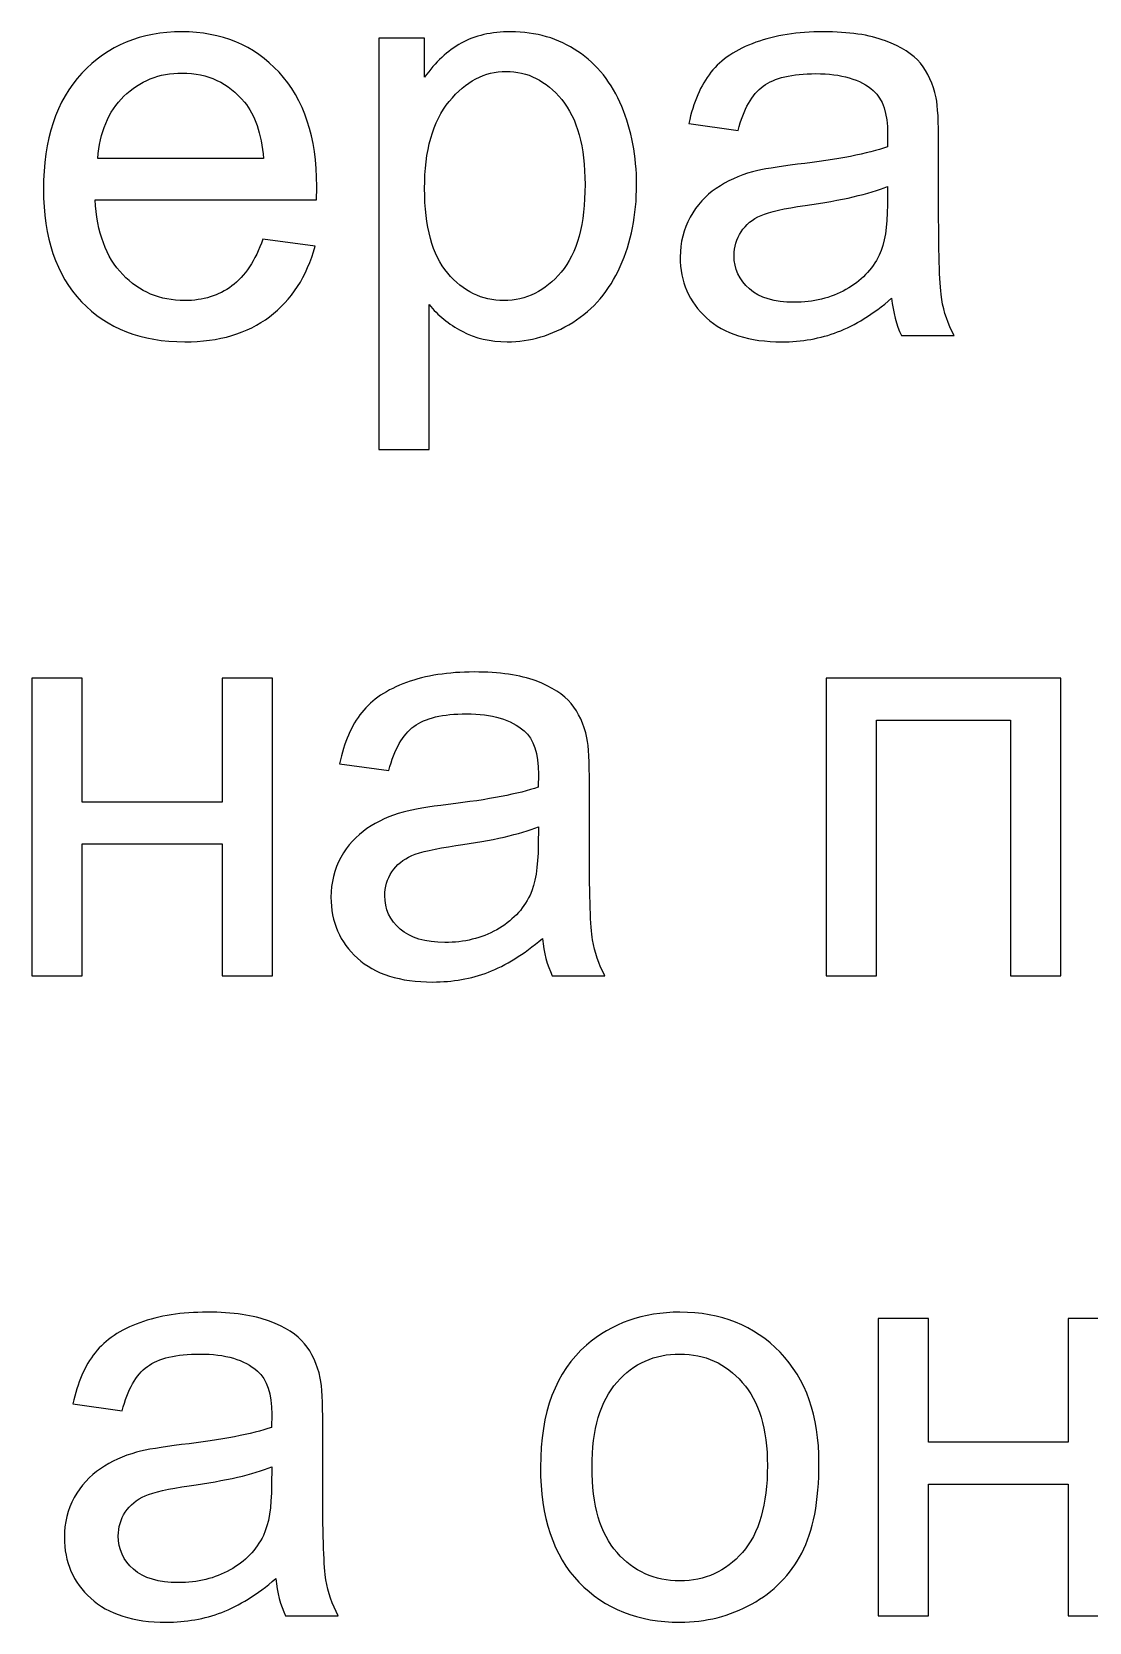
# Model space of a CAD drawing. Header units: millimetres. Extents: x -998 to 1016, y -1915 to 1914.
# Drawn here: x -954.7 to -912.3, y 1584.9 to 1648.6 of the extents above; entities that cross this region are included whole.
import ezdxf

# ---------------------------------------------------------------- set-up
doc = ezdxf.new("R2010")
doc.units = ezdxf.units.MM
doc.header["$MEASUREMENT"] = 0
doc.layers.add('layer 1', color=7, linetype='Continuous')

msp = doc.modelspace()

# ---------------------------------------------------------------- linework, layer by layer
at = {"layer": 'layer 1', "color": 250}
for points, knots in [([(-945.416, 1640.2826), (-945.416, 1640.2826), (-943.3294, 1640.0075), (-943.3294, 1640.0075), (-943.3294, 1640.0075), (-943.6542, 1638.796), (-944.2619, 1637.852), (-945.1485, 1637.1832), (-945.1485, 1637.1832), (-946.0352, 1636.5144), (-947.1664, 1636.1781), (-948.5461, 1636.1781), (-948.5461, 1636.1781), (-950.2812, 1636.1781), (-951.657, 1636.7131), (-952.6736, 1637.7832), (-952.6736, 1637.7832), (-953.6902, 1638.8495), (-954.1985, 1640.3514), (-954.1985, 1642.2814), (-954.1985, 1642.2814), (-954.1985, 1644.2764), (-953.6864, 1645.828), (-952.6583, 1646.9287), (-952.6583, 1646.9287), (-951.6302, 1648.0332), (-950.2964, 1648.5835), (-948.6569, 1648.5835), (-948.6569, 1648.5835), (-947.0709, 1648.5835), (-945.7753, 1648.0446), (-944.7702, 1646.9631), (-944.7702, 1646.9631), (-943.765, 1645.8815), (-943.2606, 1644.3605), (-943.2606, 1642.3999), (-943.2606, 1642.3999), (-943.2606, 1642.2814), (-943.2644, 1642.1018), (-943.272, 1641.8649), (-943.272, 1641.8649), (-943.272, 1641.8649), (-952.1347, 1641.8649), (-952.1347, 1641.8649), (-952.1347, 1641.8649), (-952.0583, 1640.5616), (-951.6914, 1639.5603), (-951.0264, 1638.8686), (-951.0264, 1638.8686), (-950.3652, 1638.1768), (-949.5359, 1637.8291), (-948.5461, 1637.8291), (-948.5461, 1637.8291), (-947.8085, 1637.8291), (-947.1779, 1638.024), (-946.6581, 1638.4138), (-946.6581, 1638.4138), (-946.1345, 1638.8036), (-945.7218, 1639.4266), (-945.416, 1640.2826)], [0, 0, 0, 0, 0.0625, 0.0625, 0.0625, 0.0625, 0.125, 0.125, 0.125, 0.125, 0.1875, 0.1875, 0.1875, 0.1875, 0.25, 0.25, 0.25, 0.25, 0.3125, 0.3125, 0.3125, 0.3125, 0.375, 0.375, 0.375, 0.375, 0.4375, 0.4375, 0.4375, 0.4375, 0.5, 0.5, 0.5, 0.5, 0.5625, 0.5625, 0.5625, 0.5625, 0.625, 0.625, 0.625, 0.625, 0.6875, 0.6875, 0.6875, 0.6875, 0.75, 0.75, 0.75, 0.75, 0.8125, 0.8125, 0.8125, 0.8125, 0.875, 0.875, 0.875, 0.875, 1, 1, 1, 1]), ([(-940.7803, 1631.8671), (-940.7803, 1631.8671), (-940.7803, 1648.3313), (-940.7803, 1648.3313), (-940.7803, 1648.3313), (-940.7803, 1648.3313), (-938.9458, 1648.3313), (-938.9458, 1648.3313), (-938.9458, 1648.3313), (-938.9458, 1648.3313), (-938.9458, 1646.7682), (-938.9458, 1646.7682), (-938.9458, 1646.7682), (-938.514, 1647.372), (-938.0248, 1647.8268), (-937.4783, 1648.1287), (-937.4783, 1648.1287), (-936.9356, 1648.4306), (-936.2744, 1648.5835), (-935.4986, 1648.5835), (-935.4986, 1648.5835), (-934.482, 1648.5835), (-933.5877, 1648.3236), (-932.8119, 1647.8001), (-932.8119, 1647.8001), (-932.0361, 1647.2803), (-931.4513, 1646.5427), (-931.0539, 1645.5949), (-931.0539, 1645.5949), (-930.6602, 1644.6433), (-930.4615, 1643.6038), (-930.4615, 1642.4687), (-930.4615, 1642.4687), (-930.4615, 1641.2572), (-930.6794, 1640.1642), (-931.115, 1639.1896), (-931.115, 1639.1896), (-931.5507, 1638.2189), (-932.1851, 1637.4736), (-933.0183, 1636.9539), (-933.0183, 1636.9539), (-933.8476, 1636.4379), (-934.7228, 1636.1781), (-935.64, 1636.1781), (-935.64, 1636.1781), (-936.3126, 1636.1781), (-936.9165, 1636.3195), (-937.4477, 1636.6023), (-937.4477, 1636.6023), (-937.9827, 1636.8851), (-938.4184, 1637.2405), (-938.7624, 1637.6724), (-938.7624, 1637.6724), (-938.7624, 1637.6724), (-938.7624, 1631.8671), (-938.7624, 1631.8671), (-938.7624, 1631.8671), (-938.7624, 1631.8671), (-940.7803, 1631.8671), (-940.7803, 1631.8671)], [0, 0, 0, 0, 0.0625, 0.0625, 0.0625, 0.0625, 0.125, 0.125, 0.125, 0.125, 0.1875, 0.1875, 0.1875, 0.1875, 0.25, 0.25, 0.25, 0.25, 0.3125, 0.3125, 0.3125, 0.3125, 0.375, 0.375, 0.375, 0.375, 0.4375, 0.4375, 0.4375, 0.4375, 0.5, 0.5, 0.5, 0.5, 0.5625, 0.5625, 0.5625, 0.5625, 0.625, 0.625, 0.625, 0.625, 0.6875, 0.6875, 0.6875, 0.6875, 0.75, 0.75, 0.75, 0.75, 0.8125, 0.8125, 0.8125, 0.8125, 0.875, 0.875, 0.875, 0.875, 1, 1, 1, 1]), ([(-920.2536, 1637.9208), (-921.0027, 1637.2826), (-921.725, 1636.8354), (-922.4167, 1636.5717), (-922.4167, 1636.5717), (-923.1085, 1636.308), (-923.8499, 1636.1781), (-924.6448, 1636.1781), (-924.6448, 1636.1781), (-925.9519, 1636.1781), (-926.957, 1636.4953), (-927.6602, 1637.1335), (-927.6602, 1637.1335), (-928.3634, 1637.7679), (-928.715, 1638.582), (-928.715, 1639.5718), (-928.715, 1639.5718), (-928.715, 1640.1527), (-928.5812, 1640.6839), (-928.3175, 1641.1655), (-928.3175, 1641.1655), (-928.05, 1641.647), (-927.7022, 1642.0292), (-927.2742, 1642.3196), (-927.2742, 1642.3196), (-926.8423, 1642.6101), (-926.3608, 1642.8318), (-925.8219, 1642.9808), (-925.8219, 1642.9808), (-925.4245, 1643.084), (-924.8244, 1643.1834), (-924.0257, 1643.2827), (-924.0257, 1643.2827), (-922.3976, 1643.4738), (-921.1938, 1643.7069), (-920.4256, 1643.9745), (-920.4256, 1643.9745), (-920.4179, 1644.2496), (-920.4141, 1644.4254), (-920.4141, 1644.498), (-920.4141, 1644.498), (-920.4141, 1645.3159), (-920.6052, 1645.893), (-920.9874, 1646.2293), (-920.9874, 1646.2293), (-921.5033, 1646.6841), (-922.2715, 1646.9096), (-923.2881, 1646.9096), (-923.2881, 1646.9096), (-924.2397, 1646.9096), (-924.9429, 1646.7414), (-925.3939, 1646.4089), (-925.3939, 1646.4089), (-925.8487, 1646.0764), (-926.1812, 1645.4879), (-926.399, 1644.6395), (-926.399, 1644.6395), (-926.399, 1644.6395), (-928.371, 1644.9146), (-928.371, 1644.9146), (-928.371, 1644.9146), (-928.1914, 1645.7592), (-927.8971, 1646.4433), (-927.4844, 1646.9631), (-927.4844, 1646.9631), (-927.0716, 1647.4828), (-926.4754, 1647.8803), (-925.6958, 1648.1631), (-925.6958, 1648.1631), (-924.92, 1648.4421), (-924.0142, 1648.5835), (-922.99, 1648.5835), (-922.99, 1648.5835), (-921.9734, 1648.5835), (-921.1441, 1648.465), (-920.5058, 1648.2243), (-920.5058, 1648.2243), (-919.8714, 1647.9835), (-919.4014, 1647.6854), (-919.1033, 1647.3223), (-919.1033, 1647.3223), (-918.8052, 1646.9593), (-918.595, 1646.5007), (-918.4727, 1645.9465), (-918.4727, 1645.9465), (-918.4077, 1645.6025), (-918.3733, 1644.9834), (-918.3733, 1644.0929), (-918.3733, 1644.0929), (-918.3733, 1644.0929), (-918.3733, 1641.4177), (-918.3733, 1641.4177), (-918.3733, 1641.4177), (-918.3733, 1639.5489), (-918.3313, 1638.3679), (-918.2472, 1637.8673), (-918.2472, 1637.8673), (-918.1669, 1637.3666), (-917.9988, 1636.8889), (-917.7542, 1636.4303), (-917.7542, 1636.4303), (-917.7542, 1636.4303), (-919.8638, 1636.4303), (-919.8638, 1636.4303), (-919.8638, 1636.4303), (-920.0663, 1636.8545), (-920.1963, 1637.3513), (-920.2536, 1637.9208)], [0, 0, 0, 0, 0.0357143, 0.0357143, 0.0357143, 0.0357143, 0.0714286, 0.0714286, 0.0714286, 0.0714286, 0.1071429, 0.1071429, 0.1071429, 0.1071429, 0.1428571, 0.1428571, 0.1428571, 0.1428571, 0.1785714, 0.1785714, 0.1785714, 0.1785714, 0.2142857, 0.2142857, 0.2142857, 0.2142857, 0.25, 0.25, 0.25, 0.25, 0.2857143, 0.2857143, 0.2857143, 0.2857143, 0.3214286, 0.3214286, 0.3214286, 0.3214286, 0.3571429, 0.3571429, 0.3571429, 0.3571429, 0.3928571, 0.3928571, 0.3928571, 0.3928571, 0.4285714, 0.4285714, 0.4285714, 0.4285714, 0.4642857, 0.4642857, 0.4642857, 0.4642857, 0.5, 0.5, 0.5, 0.5, 0.5357143, 0.5357143, 0.5357143, 0.5357143, 0.5714286, 0.5714286, 0.5714286, 0.5714286, 0.6071429, 0.6071429, 0.6071429, 0.6071429, 0.6428571, 0.6428571, 0.6428571, 0.6428571, 0.6785714, 0.6785714, 0.6785714, 0.6785714, 0.7142857, 0.7142857, 0.7142857, 0.7142857, 0.75, 0.75, 0.75, 0.75, 0.7857143, 0.7857143, 0.7857143, 0.7857143, 0.8214286, 0.8214286, 0.8214286, 0.8214286, 0.8571429, 0.8571429, 0.8571429, 0.8571429, 0.8928571, 0.8928571, 0.8928571, 0.8928571, 0.9285714, 0.9285714, 0.9285714, 0.9285714, 1, 1, 1, 1]), ([(-952.0201, 1643.5159), (-952.0201, 1643.5159), (-945.3931, 1643.5159), (-945.3931, 1643.5159), (-945.3931, 1643.5159), (-945.481, 1644.5172), (-945.7371, 1645.2662), (-946.1536, 1645.7669), (-946.1536, 1645.7669), (-946.7919, 1646.5427), (-947.625, 1646.9325), (-948.6454, 1646.9325), (-948.6454, 1646.9325), (-949.5703, 1646.9325), (-950.3461, 1646.623), (-950.9767, 1646.0038), (-950.9767, 1646.0038), (-951.6035, 1645.3847), (-951.9513, 1644.5554), (-952.0201, 1643.5159)], [0, 0, 0, 0, 0.1666667, 0.1666667, 0.1666667, 0.1666667, 0.3333333, 0.3333333, 0.3333333, 0.3333333, 0.5, 0.5, 0.5, 0.5, 0.6666667, 0.6666667, 0.6666667, 0.6666667, 1, 1, 1, 1]), ([(-938.9458, 1642.3082), (-938.9458, 1640.7833), (-938.6363, 1639.6559), (-938.021, 1638.9259), (-938.021, 1638.9259), (-937.4018, 1638.196), (-936.6528, 1637.8291), (-935.7738, 1637.8291), (-935.7738, 1637.8291), (-934.8795, 1637.8291), (-934.1151, 1638.2074), (-933.4807, 1638.9641), (-933.4807, 1638.9641), (-932.8425, 1639.7208), (-932.5253, 1640.8903), (-932.5253, 1642.4763), (-932.5253, 1642.4763), (-932.5253, 1643.9898), (-932.8348, 1645.121), (-933.4578, 1645.8739), (-933.4578, 1645.8739), (-934.0807, 1646.6268), (-934.8221, 1647.0013), (-935.6859, 1647.0013), (-935.6859, 1647.0013), (-936.5419, 1647.0013), (-937.2987, 1646.6), (-937.956, 1645.8013), (-937.956, 1645.8013), (-938.6172, 1644.9987), (-938.9458, 1643.8369), (-938.9458, 1642.3082)], [0, 0, 0, 0, 0.1111111, 0.1111111, 0.1111111, 0.1111111, 0.2222222, 0.2222222, 0.2222222, 0.2222222, 0.3333333, 0.3333333, 0.3333333, 0.3333333, 0.4444444, 0.4444444, 0.4444444, 0.4444444, 0.5555556, 0.5555556, 0.5555556, 0.5555556, 0.6666667, 0.6666667, 0.6666667, 0.6666667, 0.7777778, 0.7777778, 0.7777778, 0.7777778, 1, 1, 1, 1]), ([(-920.4141, 1642.3923), (-921.1479, 1642.0942), (-922.2486, 1641.8419), (-923.7161, 1641.6355), (-923.7161, 1641.6355), (-924.5493, 1641.5171), (-925.1378, 1641.3833), (-925.4818, 1641.2343), (-925.4818, 1641.2343), (-925.8257, 1641.0852), (-926.0894, 1640.8674), (-926.2767, 1640.5846), (-926.2767, 1640.5846), (-926.464, 1640.2979), (-926.5595, 1639.9807), (-926.5595, 1639.6291), (-926.5595, 1639.6291), (-926.5595, 1639.0979), (-926.357, 1638.6507), (-925.948, 1638.2953), (-925.948, 1638.2953), (-925.5391, 1637.9399), (-924.9429, 1637.7603), (-924.1595, 1637.7603), (-924.1595, 1637.7603), (-923.3836, 1637.7603), (-922.6919, 1637.9284), (-922.0842, 1638.2686), (-922.0842, 1638.2686), (-921.4804, 1638.6049), (-921.0332, 1639.0673), (-920.7504, 1639.652), (-920.7504, 1639.652), (-920.5326, 1640.1068), (-920.4256, 1640.7756), (-920.4256, 1641.6585), (-920.4256, 1641.6585), (-920.4256, 1641.6585), (-920.4141, 1642.3923), (-920.4141, 1642.3923)], [0, 0, 0, 0, 0.0909091, 0.0909091, 0.0909091, 0.0909091, 0.1818182, 0.1818182, 0.1818182, 0.1818182, 0.2727273, 0.2727273, 0.2727273, 0.2727273, 0.3636364, 0.3636364, 0.3636364, 0.3636364, 0.4545455, 0.4545455, 0.4545455, 0.4545455, 0.5454545, 0.5454545, 0.5454545, 0.5454545, 0.6363636, 0.6363636, 0.6363636, 0.6363636, 0.7272727, 0.7272727, 0.7272727, 0.7272727, 0.8181818, 0.8181818, 0.8181818, 0.8181818, 1, 1, 1, 1]), ([(-934.2297, 1612.3035), (-934.9788, 1611.6653), (-935.7011, 1611.2181), (-936.3928, 1610.9544), (-936.3928, 1610.9544), (-937.0846, 1610.6907), (-937.826, 1610.5608), (-938.6209, 1610.5608), (-938.6209, 1610.5608), (-939.928, 1610.5608), (-940.9331, 1610.878), (-941.6363, 1611.5162), (-941.6363, 1611.5162), (-942.3395, 1612.1506), (-942.6911, 1612.9647), (-942.6911, 1613.9545), (-942.6911, 1613.9545), (-942.6911, 1614.5354), (-942.5573, 1615.0666), (-942.2936, 1615.5482), (-942.2936, 1615.5482), (-942.0261, 1616.0297), (-941.6783, 1616.4119), (-941.2503, 1616.7023), (-941.2503, 1616.7023), (-940.8184, 1616.9928), (-940.3369, 1617.2145), (-939.798, 1617.3635), (-939.798, 1617.3635), (-939.4006, 1617.4667), (-938.8005, 1617.5661), (-938.0018, 1617.6654), (-938.0018, 1617.6654), (-936.3737, 1617.8565), (-935.1699, 1618.0896), (-934.4017, 1618.3572), (-934.4017, 1618.3572), (-934.394, 1618.6323), (-934.3902, 1618.8081), (-934.3902, 1618.8807), (-934.3902, 1618.8807), (-934.3902, 1619.6986), (-934.5813, 1620.2757), (-934.9635, 1620.612), (-934.9635, 1620.612), (-935.4794, 1621.0668), (-936.2476, 1621.2923), (-937.2642, 1621.2923), (-937.2642, 1621.2923), (-938.2158, 1621.2923), (-938.919, 1621.1241), (-939.37, 1620.7916), (-939.37, 1620.7916), (-939.8248, 1620.4591), (-940.1573, 1619.8706), (-940.3751, 1619.0222), (-940.3751, 1619.0222), (-940.3751, 1619.0222), (-942.3471, 1619.2973), (-942.3471, 1619.2973), (-942.3471, 1619.2973), (-942.1675, 1620.1419), (-941.8732, 1620.826), (-941.4605, 1621.3458), (-941.4605, 1621.3458), (-941.0477, 1621.8655), (-940.4515, 1622.263), (-939.6719, 1622.5458), (-939.6719, 1622.5458), (-938.8961, 1622.8248), (-937.9903, 1622.9662), (-936.9661, 1622.9662), (-936.9661, 1622.9662), (-935.9495, 1622.9662), (-935.1202, 1622.8477), (-934.4819, 1622.607), (-934.4819, 1622.607), (-933.8475, 1622.3662), (-933.3775, 1622.0681), (-933.0794, 1621.705), (-933.0794, 1621.705), (-932.7813, 1621.342), (-932.5711, 1620.8834), (-932.4488, 1620.3292), (-932.4488, 1620.3292), (-932.3838, 1619.9852), (-932.3494, 1619.3661), (-932.3494, 1618.4756), (-932.3494, 1618.4756), (-932.3494, 1618.4756), (-932.3494, 1615.8004), (-932.3494, 1615.8004), (-932.3494, 1615.8004), (-932.3494, 1613.9316), (-932.3074, 1612.7506), (-932.2233, 1612.25), (-932.2233, 1612.25), (-932.143, 1611.7493), (-931.9749, 1611.2716), (-931.7303, 1610.813), (-931.7303, 1610.813), (-931.7303, 1610.813), (-933.8399, 1610.813), (-933.8399, 1610.813), (-933.8399, 1610.813), (-934.0424, 1611.2372), (-934.1724, 1611.734), (-934.2297, 1612.3035)], [0, 0, 0, 0, 0.0357143, 0.0357143, 0.0357143, 0.0357143, 0.0714286, 0.0714286, 0.0714286, 0.0714286, 0.1071429, 0.1071429, 0.1071429, 0.1071429, 0.1428571, 0.1428571, 0.1428571, 0.1428571, 0.1785714, 0.1785714, 0.1785714, 0.1785714, 0.2142857, 0.2142857, 0.2142857, 0.2142857, 0.25, 0.25, 0.25, 0.25, 0.2857143, 0.2857143, 0.2857143, 0.2857143, 0.3214286, 0.3214286, 0.3214286, 0.3214286, 0.3571429, 0.3571429, 0.3571429, 0.3571429, 0.3928571, 0.3928571, 0.3928571, 0.3928571, 0.4285714, 0.4285714, 0.4285714, 0.4285714, 0.4642857, 0.4642857, 0.4642857, 0.4642857, 0.5, 0.5, 0.5, 0.5, 0.5357143, 0.5357143, 0.5357143, 0.5357143, 0.5714286, 0.5714286, 0.5714286, 0.5714286, 0.6071429, 0.6071429, 0.6071429, 0.6071429, 0.6428571, 0.6428571, 0.6428571, 0.6428571, 0.6785714, 0.6785714, 0.6785714, 0.6785714, 0.7142857, 0.7142857, 0.7142857, 0.7142857, 0.75, 0.75, 0.75, 0.75, 0.7857143, 0.7857143, 0.7857143, 0.7857143, 0.8214286, 0.8214286, 0.8214286, 0.8214286, 0.8571429, 0.8571429, 0.8571429, 0.8571429, 0.8928571, 0.8928571, 0.8928571, 0.8928571, 0.9285714, 0.9285714, 0.9285714, 0.9285714, 1, 1, 1, 1]), ([(-954.6647, 1622.714), (-954.6647, 1622.714), (-952.6468, 1622.714), (-952.6468, 1622.714), (-952.6468, 1622.714), (-952.6468, 1622.714), (-952.6468, 1617.761), (-952.6468, 1617.761), (-952.6468, 1617.761), (-952.6468, 1617.761), (-947.0517, 1617.761), (-947.0517, 1617.761), (-947.0517, 1617.761), (-947.0517, 1617.761), (-947.0517, 1622.714), (-947.0517, 1622.714), (-947.0517, 1622.714), (-947.0517, 1622.714), (-945.0338, 1622.714), (-945.0338, 1622.714), (-945.0338, 1622.714), (-945.0338, 1622.714), (-945.0338, 1610.813), (-945.0338, 1610.813), (-945.0338, 1610.813), (-945.0338, 1610.813), (-947.0517, 1610.813), (-947.0517, 1610.813), (-947.0517, 1610.813), (-947.0517, 1610.813), (-947.0517, 1616.087), (-947.0517, 1616.087), (-947.0517, 1616.087), (-947.0517, 1616.087), (-952.6468, 1616.087), (-952.6468, 1616.087), (-952.6468, 1616.087), (-952.6468, 1616.087), (-952.6468, 1610.813), (-952.6468, 1610.813), (-952.6468, 1610.813), (-952.6468, 1610.813), (-954.6647, 1610.813), (-954.6647, 1610.813), (-954.6647, 1610.813), (-954.6647, 1610.813), (-954.6647, 1622.714), (-954.6647, 1622.714)], [0, 0, 0, 0, 0.0769231, 0.0769231, 0.0769231, 0.0769231, 0.1538462, 0.1538462, 0.1538462, 0.1538462, 0.2307692, 0.2307692, 0.2307692, 0.2307692, 0.3076923, 0.3076923, 0.3076923, 0.3076923, 0.3846154, 0.3846154, 0.3846154, 0.3846154, 0.4615385, 0.4615385, 0.4615385, 0.4615385, 0.5384615, 0.5384615, 0.5384615, 0.5384615, 0.6153846, 0.6153846, 0.6153846, 0.6153846, 0.6923077, 0.6923077, 0.6923077, 0.6923077, 0.7692308, 0.7692308, 0.7692308, 0.7692308, 0.8461538, 0.8461538, 0.8461538, 0.8461538, 1, 1, 1, 1]), ([(-922.8791, 1622.714), (-922.8791, 1622.714), (-913.4775, 1622.714), (-913.4775, 1622.714), (-913.4775, 1622.714), (-913.4775, 1622.714), (-913.4775, 1610.813), (-913.4775, 1610.813), (-913.4775, 1610.813), (-913.4775, 1610.813), (-915.4954, 1610.813), (-915.4954, 1610.813), (-915.4954, 1610.813), (-915.4954, 1610.813), (-915.4954, 1621.04), (-915.4954, 1621.04), (-915.4954, 1621.04), (-915.4954, 1621.04), (-920.8612, 1621.04), (-920.8612, 1621.04), (-920.8612, 1621.04), (-920.8612, 1621.04), (-920.8612, 1610.813), (-920.8612, 1610.813), (-920.8612, 1610.813), (-920.8612, 1610.813), (-922.8791, 1610.813), (-922.8791, 1610.813), (-922.8791, 1610.813), (-922.8791, 1610.813), (-922.8791, 1622.714), (-922.8791, 1622.714)], [0, 0, 0, 0, 0.1111111, 0.1111111, 0.1111111, 0.1111111, 0.2222222, 0.2222222, 0.2222222, 0.2222222, 0.3333333, 0.3333333, 0.3333333, 0.3333333, 0.4444444, 0.4444444, 0.4444444, 0.4444444, 0.5555556, 0.5555556, 0.5555556, 0.5555556, 0.6666667, 0.6666667, 0.6666667, 0.6666667, 0.7777778, 0.7777778, 0.7777778, 0.7777778, 1, 1, 1, 1]), ([(-934.3902, 1616.775), (-935.124, 1616.4769), (-936.2247, 1616.2246), (-937.6922, 1616.0182), (-937.6922, 1616.0182), (-938.5254, 1615.8998), (-939.1139, 1615.766), (-939.4579, 1615.617), (-939.4579, 1615.617), (-939.8018, 1615.4679), (-940.0655, 1615.2501), (-940.2528, 1614.9673), (-940.2528, 1614.9673), (-940.4401, 1614.6806), (-940.5356, 1614.3634), (-940.5356, 1614.0118), (-940.5356, 1614.0118), (-940.5356, 1613.4806), (-940.3331, 1613.0334), (-939.9241, 1612.678), (-939.9241, 1612.678), (-939.5152, 1612.3226), (-938.919, 1612.143), (-938.1356, 1612.143), (-938.1356, 1612.143), (-937.3597, 1612.143), (-936.668, 1612.3111), (-936.0603, 1612.6513), (-936.0603, 1612.6513), (-935.4565, 1612.9876), (-935.0093, 1613.45), (-934.7265, 1614.0347), (-934.7265, 1614.0347), (-934.5087, 1614.4895), (-934.4017, 1615.1583), (-934.4017, 1616.0412), (-934.4017, 1616.0412), (-934.4017, 1616.0412), (-934.3902, 1616.775), (-934.3902, 1616.775)], [0, 0, 0, 0, 0.0909091, 0.0909091, 0.0909091, 0.0909091, 0.1818182, 0.1818182, 0.1818182, 0.1818182, 0.2727273, 0.2727273, 0.2727273, 0.2727273, 0.3636364, 0.3636364, 0.3636364, 0.3636364, 0.4545455, 0.4545455, 0.4545455, 0.4545455, 0.5454545, 0.5454545, 0.5454545, 0.5454545, 0.6363636, 0.6363636, 0.6363636, 0.6363636, 0.7272727, 0.7272727, 0.7272727, 0.7272727, 0.8181818, 0.8181818, 0.8181818, 0.8181818, 1, 1, 1, 1]), ([(-944.9002, 1586.6862), (-945.6493, 1586.048), (-946.3716, 1585.6008), (-947.0633, 1585.3371), (-947.0633, 1585.3371), (-947.7551, 1585.0734), (-948.4965, 1584.9435), (-949.2914, 1584.9435), (-949.2914, 1584.9435), (-950.5985, 1584.9435), (-951.6036, 1585.2607), (-952.3068, 1585.8989), (-952.3068, 1585.8989), (-953.01, 1586.5333), (-953.3616, 1587.3474), (-953.3616, 1588.3372), (-953.3616, 1588.3372), (-953.3616, 1588.9181), (-953.2278, 1589.4493), (-952.9641, 1589.9309), (-952.9641, 1589.9309), (-952.6966, 1590.4124), (-952.3488, 1590.7946), (-951.9208, 1591.085), (-951.9208, 1591.085), (-951.4889, 1591.3755), (-951.0074, 1591.5972), (-950.4685, 1591.7462), (-950.4685, 1591.7462), (-950.0711, 1591.8494), (-949.471, 1591.9488), (-948.6723, 1592.0481), (-948.6723, 1592.0481), (-947.0442, 1592.2392), (-945.8404, 1592.4723), (-945.0722, 1592.7399), (-945.0722, 1592.7399), (-945.0645, 1593.015), (-945.0607, 1593.1908), (-945.0607, 1593.2634), (-945.0607, 1593.2634), (-945.0607, 1594.0813), (-945.2518, 1594.6584), (-945.634, 1594.9947), (-945.634, 1594.9947), (-946.1499, 1595.4495), (-946.9181, 1595.675), (-947.9347, 1595.675), (-947.9347, 1595.675), (-948.8863, 1595.675), (-949.5895, 1595.5068), (-950.0405, 1595.1743), (-950.0405, 1595.1743), (-950.4953, 1594.8418), (-950.8278, 1594.2533), (-951.0456, 1593.4049), (-951.0456, 1593.4049), (-951.0456, 1593.4049), (-953.0176, 1593.68), (-953.0176, 1593.68), (-953.0176, 1593.68), (-952.838, 1594.5246), (-952.5437, 1595.2087), (-952.131, 1595.7285), (-952.131, 1595.7285), (-951.7182, 1596.2482), (-951.122, 1596.6457), (-950.3424, 1596.9285), (-950.3424, 1596.9285), (-949.5666, 1597.2075), (-948.6608, 1597.3489), (-947.6366, 1597.3489), (-947.6366, 1597.3489), (-946.62, 1597.3489), (-945.7907, 1597.2304), (-945.1524, 1596.9897), (-945.1524, 1596.9897), (-944.518, 1596.7489), (-944.048, 1596.4508), (-943.7499, 1596.0877), (-943.7499, 1596.0877), (-943.4518, 1595.7247), (-943.2416, 1595.2661), (-943.1193, 1594.7119), (-943.1193, 1594.7119), (-943.0543, 1594.3679), (-943.0199, 1593.7488), (-943.0199, 1592.8583), (-943.0199, 1592.8583), (-943.0199, 1592.8583), (-943.0199, 1590.1831), (-943.0199, 1590.1831), (-943.0199, 1590.1831), (-943.0199, 1588.3143), (-942.9779, 1587.1333), (-942.8938, 1586.6327), (-942.8938, 1586.6327), (-942.8135, 1586.132), (-942.6454, 1585.6543), (-942.4008, 1585.1957), (-942.4008, 1585.1957), (-942.4008, 1585.1957), (-944.5104, 1585.1957), (-944.5104, 1585.1957), (-944.5104, 1585.1957), (-944.7129, 1585.6199), (-944.8429, 1586.1167), (-944.9002, 1586.6862)], [0, 0, 0, 0, 0.0357143, 0.0357143, 0.0357143, 0.0357143, 0.0714286, 0.0714286, 0.0714286, 0.0714286, 0.1071429, 0.1071429, 0.1071429, 0.1071429, 0.1428571, 0.1428571, 0.1428571, 0.1428571, 0.1785714, 0.1785714, 0.1785714, 0.1785714, 0.2142857, 0.2142857, 0.2142857, 0.2142857, 0.25, 0.25, 0.25, 0.25, 0.2857143, 0.2857143, 0.2857143, 0.2857143, 0.3214286, 0.3214286, 0.3214286, 0.3214286, 0.3571429, 0.3571429, 0.3571429, 0.3571429, 0.3928571, 0.3928571, 0.3928571, 0.3928571, 0.4285714, 0.4285714, 0.4285714, 0.4285714, 0.4642857, 0.4642857, 0.4642857, 0.4642857, 0.5, 0.5, 0.5, 0.5, 0.5357143, 0.5357143, 0.5357143, 0.5357143, 0.5714286, 0.5714286, 0.5714286, 0.5714286, 0.6071429, 0.6071429, 0.6071429, 0.6071429, 0.6428571, 0.6428571, 0.6428571, 0.6428571, 0.6785714, 0.6785714, 0.6785714, 0.6785714, 0.7142857, 0.7142857, 0.7142857, 0.7142857, 0.75, 0.75, 0.75, 0.75, 0.7857143, 0.7857143, 0.7857143, 0.7857143, 0.8214286, 0.8214286, 0.8214286, 0.8214286, 0.8571429, 0.8571429, 0.8571429, 0.8571429, 0.8928571, 0.8928571, 0.8928571, 0.8928571, 0.9285714, 0.9285714, 0.9285714, 0.9285714, 1, 1, 1, 1]), ([(-934.3063, 1591.1462), (-934.3063, 1593.3437), (-933.6948, 1594.9718), (-932.468, 1596.0304), (-932.468, 1596.0304), (-931.4476, 1596.9094), (-930.1979, 1597.3489), (-928.7265, 1597.3489), (-928.7265, 1597.3489), (-927.0946, 1597.3489), (-925.757, 1596.8139), (-924.7175, 1595.7438), (-924.7175, 1595.7438), (-923.6818, 1594.6775), (-923.162, 1593.1985), (-923.162, 1591.3143), (-923.162, 1591.3143), (-923.162, 1589.7856), (-923.3913, 1588.5856), (-923.8499, 1587.7104), (-923.8499, 1587.7104), (-924.3085, 1586.8352), (-924.9774, 1586.155), (-925.8564, 1585.6696), (-925.8564, 1585.6696), (-926.7315, 1585.1842), (-927.6908, 1584.9435), (-928.7265, 1584.9435), (-928.7265, 1584.9435), (-930.3928, 1584.9435), (-931.7381, 1585.4747), (-932.7661, 1586.541), (-932.7661, 1586.541), (-933.7942, 1587.6072), (-934.3063, 1589.1436), (-934.3063, 1591.1462)], [0, 0, 0, 0, 0.1, 0.1, 0.1, 0.1, 0.2, 0.2, 0.2, 0.2, 0.3, 0.3, 0.3, 0.3, 0.4, 0.4, 0.4, 0.4, 0.5, 0.5, 0.5, 0.5, 0.6, 0.6, 0.6, 0.6, 0.7, 0.7, 0.7, 0.7, 0.8, 0.8, 0.8, 0.8, 1, 1, 1, 1]), ([(-920.7964, 1597.0967), (-920.7964, 1597.0967), (-918.7785, 1597.0967), (-918.7785, 1597.0967), (-918.7785, 1597.0967), (-918.7785, 1597.0967), (-918.7785, 1592.1437), (-918.7785, 1592.1437), (-918.7785, 1592.1437), (-918.7785, 1592.1437), (-913.1834, 1592.1437), (-913.1834, 1592.1437), (-913.1834, 1592.1437), (-913.1834, 1592.1437), (-913.1834, 1597.0967), (-913.1834, 1597.0967), (-913.1834, 1597.0967), (-913.1834, 1597.0967), (-911.1655, 1597.0967), (-911.1655, 1597.0967), (-911.1655, 1597.0967), (-911.1655, 1597.0967), (-911.1655, 1585.1957), (-911.1655, 1585.1957), (-911.1655, 1585.1957), (-911.1655, 1585.1957), (-913.1834, 1585.1957), (-913.1834, 1585.1957), (-913.1834, 1585.1957), (-913.1834, 1585.1957), (-913.1834, 1590.4697), (-913.1834, 1590.4697), (-913.1834, 1590.4697), (-913.1834, 1590.4697), (-918.7785, 1590.4697), (-918.7785, 1590.4697), (-918.7785, 1590.4697), (-918.7785, 1590.4697), (-918.7785, 1585.1957), (-918.7785, 1585.1957), (-918.7785, 1585.1957), (-918.7785, 1585.1957), (-920.7964, 1585.1957), (-920.7964, 1585.1957), (-920.7964, 1585.1957), (-920.7964, 1585.1957), (-920.7964, 1597.0967), (-920.7964, 1597.0967)], [0, 0, 0, 0, 0.0769231, 0.0769231, 0.0769231, 0.0769231, 0.1538462, 0.1538462, 0.1538462, 0.1538462, 0.2307692, 0.2307692, 0.2307692, 0.2307692, 0.3076923, 0.3076923, 0.3076923, 0.3076923, 0.3846154, 0.3846154, 0.3846154, 0.3846154, 0.4615385, 0.4615385, 0.4615385, 0.4615385, 0.5384615, 0.5384615, 0.5384615, 0.5384615, 0.6153846, 0.6153846, 0.6153846, 0.6153846, 0.6923077, 0.6923077, 0.6923077, 0.6923077, 0.7692308, 0.7692308, 0.7692308, 0.7692308, 0.8461538, 0.8461538, 0.8461538, 0.8461538, 1, 1, 1, 1]), ([(-932.2425, 1591.1424), (-932.2425, 1589.6213), (-931.91, 1588.4824), (-931.2451, 1587.7295), (-931.2451, 1587.7295), (-930.5762, 1586.9728), (-929.7393, 1586.5945), (-928.7265, 1586.5945), (-928.7265, 1586.5945), (-927.7252, 1586.5945), (-926.8921, 1586.9728), (-926.2233, 1587.7334), (-926.2233, 1587.7334), (-925.5583, 1588.4939), (-925.2258, 1589.6519), (-925.2258, 1591.2073), (-925.2258, 1591.2073), (-925.2258, 1592.6749), (-925.5621, 1593.787), (-926.2309, 1594.5399), (-926.2309, 1594.5399), (-926.8997, 1595.2966), (-927.7329, 1595.675), (-928.7265, 1595.675), (-928.7265, 1595.675), (-929.7393, 1595.675), (-930.5762, 1595.3005), (-931.2451, 1594.5476), (-931.2451, 1594.5476), (-931.91, 1593.7947), (-932.2425, 1592.6596), (-932.2425, 1591.1424)], [0, 0, 0, 0, 0.1111111, 0.1111111, 0.1111111, 0.1111111, 0.2222222, 0.2222222, 0.2222222, 0.2222222, 0.3333333, 0.3333333, 0.3333333, 0.3333333, 0.4444444, 0.4444444, 0.4444444, 0.4444444, 0.5555556, 0.5555556, 0.5555556, 0.5555556, 0.6666667, 0.6666667, 0.6666667, 0.6666667, 0.7777778, 0.7777778, 0.7777778, 0.7777778, 1, 1, 1, 1]), ([(-945.0607, 1591.1577), (-945.7945, 1590.8596), (-946.8952, 1590.6073), (-948.3627, 1590.4009), (-948.3627, 1590.4009), (-949.1959, 1590.2825), (-949.7844, 1590.1487), (-950.1284, 1589.9997), (-950.1284, 1589.9997), (-950.4723, 1589.8506), (-950.736, 1589.6328), (-950.9233, 1589.35), (-950.9233, 1589.35), (-951.1106, 1589.0633), (-951.2061, 1588.7461), (-951.2061, 1588.3945), (-951.2061, 1588.3945), (-951.2061, 1587.8633), (-951.0036, 1587.4161), (-950.5946, 1587.0607), (-950.5946, 1587.0607), (-950.1857, 1586.7053), (-949.5895, 1586.5257), (-948.8061, 1586.5257), (-948.8061, 1586.5257), (-948.0302, 1586.5257), (-947.3385, 1586.6938), (-946.7308, 1587.034), (-946.7308, 1587.034), (-946.127, 1587.3703), (-945.6798, 1587.8327), (-945.397, 1588.4174), (-945.397, 1588.4174), (-945.1792, 1588.8722), (-945.0722, 1589.541), (-945.0722, 1590.4239), (-945.0722, 1590.4239), (-945.0722, 1590.4239), (-945.0607, 1591.1577), (-945.0607, 1591.1577)], [0, 0, 0, 0, 0.0909091, 0.0909091, 0.0909091, 0.0909091, 0.1818182, 0.1818182, 0.1818182, 0.1818182, 0.2727273, 0.2727273, 0.2727273, 0.2727273, 0.3636364, 0.3636364, 0.3636364, 0.3636364, 0.4545455, 0.4545455, 0.4545455, 0.4545455, 0.5454545, 0.5454545, 0.5454545, 0.5454545, 0.6363636, 0.6363636, 0.6363636, 0.6363636, 0.7272727, 0.7272727, 0.7272727, 0.7272727, 0.8181818, 0.8181818, 0.8181818, 0.8181818, 1, 1, 1, 1])]:
    msp.add_open_spline(points, degree=3, knots=knots, dxfattribs=at)

doc.saveas('drawing.dxf')
